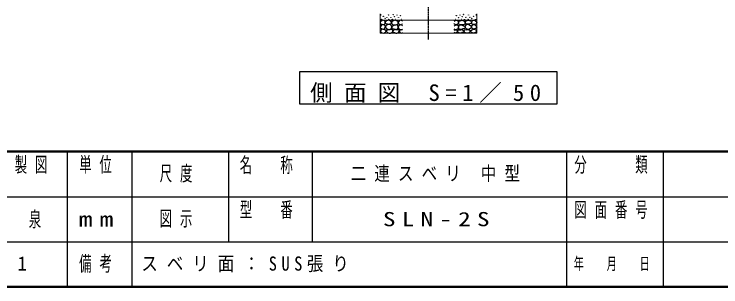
# Model space of a CAD drawing. Units: millimetres, scale not verified, with parts at other scales. Extents: x -19538 to 12, y -3090 to 13350.
# Drawn here: x -11037 to -5553, y 0 to 2118 of the extents above; entities that cross this region are included whole.
import ezdxf
from ezdxf.enums import TextEntityAlignment as Align

# ---------------------------------------------------------------- set-up
doc = ezdxf.new("R2010")
doc.units = ezdxf.units.MM
doc.linetypes.add('USER2', pattern=[6, 3, -1, 1, -1])
for name, color, linetype, lineweight in [('A3図枠', 7, 'Continuous', 25), ('線', 2, 'Continuous', 25), ('補助', 2, 'Continuous', 13)]:
    doc.layers.add(name, color=color, linetype=linetype, lineweight=lineweight)
doc.layers.add('図面プロファイル', color=7, linetype='Continuous')
doc.styles.add('ＭＳ ゴシック', font='')
doc.styles.get('ＭＳ ゴシック').set_extended_font_data('MS Gothic')

msp = doc.modelspace()

# ---------------------------------------------------------------- linework, layer by layer
at = {"layer": 'A3図枠', "lineweight": 50}
for p, q in [((-19250, 1050), (0, 1050)), ((-19250, 0), (0, 0))]:
    msp.add_line(p, q, dxfattribs=at)
at = {"layer": 'A3図枠', "color": 211}
for p, q in [((-10625, 1050), (-10625, 0)), ((-10125, 1050), (-10125, 350)), ((-9375, 1050), (-9375, 350)), ((-6750, 1050), (-6750, 0)), ((-9375, 700), (-3500, 700)), ((-12125, 350), (0, 350))]:
    msp.add_line(p, q, dxfattribs=at)
at = {"layer": 'A3図枠'}
for p, q in [((-8725, 1050), (-8725, 350)), ((-6000, 1050), (-6000, 0)), ((-12125, 700), (-9375, 700)), ((-10125, 350), (-10125, 0))]:
    msp.add_line(p, q, dxfattribs=at)
at = {"layer": '線', "color": 20, "linetype": 'USER2'}
msp.add_line((-7822.533, 1919.998), (-7822.533, 5669.998), dxfattribs=at)
at = {"layer": '線', "color": 7, "lineweight": 13}
for p, q in [((-8197.533, 2119.998), (-8197.533, 1969.998)), ((-7447.533, 1969.998), (-7447.533, 2119.998)), ((-8197.533, 2069.998), (-7447.533, 2069.998)), ((-8197.533, 1969.998), (-7447.533, 1969.998))]:
    msp.add_line(p, q, dxfattribs=at)
at = {"layer": '線'}
for points in [[(-8175.085, 2069.401), (-8181.547, 2066.86), (-8187.759, 2063.38), (-8193.617, 2059.343), (-8197.264, 2053.875), (-8196.252, 2046.293), (-8191.244, 2039.934), (-8184.379, 2037.344), (-8176.669, 2037.082), (-8169.057, 2037.687), (-8162.728, 2040.25), (-8158.975, 2045.536), (-8157.658, 2051.974), (-8158.506, 2057.18), (-8161.46, 2062.113), (-8167.62, 2066.941)], [(-8177.62, 2036.448), (-8182.949, 2033.656), (-8188.393, 2029.478), (-8194.841, 2022.658), (-8197.264, 2015.853), (-8193.637, 2011.026), (-8187.125, 2006.664), (-8180.488, 2002.377), (-8173.818, 2000.328), (-8166.173, 2002.774), (-8159.876, 2009.199), (-8156.77, 2017.477), (-8158.292, 2025.992), (-8166.45, 2033.243)], [(-8135.661, 2069.491), (-8140.565, 2068.874), (-8146.202, 2066.788), (-8154.173, 2061.001), (-8157.825, 2054.085), (-8156.95, 2050.122), (-8153.23, 2045.705), (-8143.739, 2040.933), (-8133.769, 2039.489), (-8126.418, 2039.316), (-8118.902, 2040.84), (-8111.304, 2045.455), (-8107.55, 2051.652), (-8108.52, 2056.305), (-8113.226, 2061.653), (-8123.895, 2067.859)], [(-8148.365, 2005.161), (-8135.776, 1998.305), (-8122.416, 1997.323), (-8112.133, 2004.777), (-8107.28, 2016.514), (-8109.56, 2027.291), (-8116.47, 2035.434), (-8125.295, 2038.868), (-8136.472, 2037.596), (-8150.226, 2029.542), (-8156.203, 2018.676), (-8153.568, 2011.482)], [(-8083.841, 2069.697), (-8089.102, 2067.468), (-8094.581, 2065.222), (-8100.736, 2062.996), (-8105.5, 2059.852), (-8107.398, 2055.461), (-8107.827, 2049.828), (-8107.532, 2043.7), (-8105.142, 2038.551), (-8097.777, 2035.682), (-8088.674, 2035.329), (-8081.391, 2034.745), (-8074.175, 2034.434), (-8066.067, 2035.814), (-8059.676, 2039.625), (-8056.977, 2045.291), (-8056.633, 2051.797), (-8058.222, 2057.51), (-8061.287, 2062), (-8064.69, 2064.487), (-8069.342, 2066.475), (-8076.519, 2068.654)], [(-8084.845, 2033.083), (-8090.339, 2030.29), (-8095.927, 2027.136), (-8102.122, 2023.528), (-8106.469, 2018.757), (-8107.459, 2013.229), (-8105.388, 2007.675), (-8098.67, 2003.916), (-8090.522, 2002.269), (-8084.104, 2000.107), (-8077.818, 1997.944), (-8071.447, 1996.917), (-8064.844, 1998.485), (-8058.666, 2005.717), (-8056.735, 2015.784), (-8058.443, 2024.289), (-8063.762, 2030.92), (-8073.834, 2034.206)], [(-7561.226, 2069.697), (-7555.965, 2067.468), (-7550.486, 2065.222), (-7544.331, 2062.996), (-7539.567, 2059.852), (-7537.669, 2055.461), (-7537.24, 2049.828), (-7537.535, 2043.7), (-7539.925, 2038.551), (-7547.29, 2035.682), (-7556.393, 2035.329), (-7563.676, 2034.745), (-7570.892, 2034.434), (-7579, 2035.814), (-7585.391, 2039.625), (-7588.09, 2045.291), (-7588.434, 2051.797), (-7586.845, 2057.51), (-7583.78, 2062), (-7580.377, 2064.487), (-7575.725, 2066.475), (-7568.548, 2068.654)], [(-7560.221, 2033.083), (-7554.728, 2030.29), (-7549.139, 2027.136), (-7542.945, 2023.528), (-7538.598, 2018.757), (-7537.608, 2013.229), (-7539.679, 2007.675), (-7546.397, 2003.916), (-7554.545, 2002.269), (-7560.963, 2000.107), (-7567.249, 1997.944), (-7573.62, 1996.917), (-7580.223, 1998.485), (-7586.401, 2005.717), (-7588.332, 2015.784), (-7586.624, 2024.289), (-7581.305, 2030.92), (-7571.233, 2034.206)], [(-7496.702, 2005.161), (-7509.291, 1998.305), (-7522.65, 1997.323), (-7532.934, 2004.777), (-7537.787, 2016.514), (-7535.506, 2027.291), (-7528.597, 2035.434), (-7519.772, 2038.868), (-7508.595, 2037.596), (-7494.841, 2029.542), (-7488.864, 2018.676), (-7491.499, 2011.482)], [(-7509.406, 2069.491), (-7504.502, 2068.874), (-7498.865, 2066.788), (-7490.893, 2061.001), (-7487.242, 2054.085), (-7488.117, 2050.122), (-7491.837, 2045.705), (-7501.328, 2040.933), (-7511.298, 2039.489), (-7518.649, 2039.316), (-7526.164, 2040.84), (-7533.763, 2045.455), (-7537.517, 2051.652), (-7536.547, 2056.305), (-7531.841, 2061.653), (-7521.172, 2067.859)], [(-7467.447, 2036.448), (-7462.118, 2033.656), (-7456.674, 2029.478), (-7450.226, 2022.658), (-7447.803, 2015.853), (-7451.43, 2011.026), (-7457.942, 2006.664), (-7464.579, 2002.377), (-7471.249, 2000.328), (-7478.894, 2002.774), (-7485.191, 2009.199), (-7488.297, 2017.477), (-7486.775, 2025.992), (-7478.617, 2033.243)], [(-7469.982, 2069.401), (-7463.52, 2066.86), (-7457.308, 2063.38), (-7451.45, 2059.343), (-7447.803, 2053.875), (-7448.815, 2046.293), (-7453.823, 2039.934), (-7460.688, 2037.344), (-7468.398, 2037.082), (-7476.01, 2037.687), (-7482.339, 2040.25), (-7486.092, 2045.536), (-7487.409, 2051.974), (-7486.561, 2057.18), (-7483.607, 2062.113), (-7477.447, 2066.941)], [(-8178.438, 2000.516), (-8189.758, 1994.496), (-8196.569, 1985.681), (-8188.083, 1974.412), (-8169.648, 1970.297), (-8155.294, 1976.408), (-8149.869, 1986.78), (-8160.65, 1995.889)], [(-8121.335, 1996.371), (-8128.87, 1996.998), (-8137.012, 1995.56), (-8145.94, 1991.503), (-8150.257, 1986.1), (-8147.57, 1981.418), (-8141.607, 1976.91), (-8135.129, 1973.067), (-8127.822, 1970.693), (-8115.974, 1970.927), (-8105.658, 1975.018), (-8100.955, 1979.825), (-8098.901, 1985.559), (-8099.96, 1990.708), (-8104.036, 1995.29), (-8112.434, 1997.83)], [(-8079.029, 1998.204), (-8087.497, 1994.609), (-8094.435, 1989.825), (-8097.459, 1987.309), (-8099.301, 1983.878), (-8095.335, 1978.389), (-8085.516, 1974.148), (-8075.777, 1970.922), (-8066.595, 1970.364), (-8055.753, 1974.867), (-8049.026, 1982.527), (-8048.218, 1986.517), (-8049.567, 1990.906), (-8057.208, 1994.683), (-8066.865, 1995.501), (-8073.095, 1996.746)], [(-7566.038, 1998.204), (-7557.57, 1994.609), (-7550.631, 1989.825), (-7547.607, 1987.309), (-7545.766, 1983.878), (-7549.731, 1978.389), (-7559.551, 1974.148), (-7569.29, 1970.922), (-7578.472, 1970.364), (-7589.314, 1974.867), (-7596.041, 1982.527), (-7596.849, 1986.517), (-7595.5, 1990.906), (-7587.859, 1994.683), (-7578.201, 1995.501), (-7571.972, 1996.746)], [(-7523.732, 1996.371), (-7516.197, 1996.998), (-7508.055, 1995.56), (-7499.127, 1991.503), (-7494.81, 1986.1), (-7497.497, 1981.418), (-7503.46, 1976.91), (-7509.938, 1973.067), (-7517.245, 1970.693), (-7529.093, 1970.927), (-7539.409, 1975.018), (-7544.112, 1979.825), (-7546.166, 1985.559), (-7545.107, 1990.708), (-7541.031, 1995.29), (-7532.632, 1997.83)], [(-7466.628, 2000.516), (-7455.309, 1994.496), (-7448.498, 1985.681), (-7456.984, 1974.412), (-7475.419, 1970.297), (-7489.773, 1976.408), (-7495.198, 1986.78), (-7484.417, 1995.889)]]:
    msp.add_lwpolyline(points, close=True, dxfattribs=at)
for points in [[(-8022.533, 2063.297), (-8030.96, 2068.153), (-8039.643, 2069.634), (-8045.263, 2067.946), (-8050.416, 2064.248), (-8054.888, 2058.939), (-8056.753, 2052.208), (-8053.085, 2043.437), (-8045.03, 2036.999), (-8036.731, 2034.62), (-8029.504, 2035.731), (-8025.454, 2039.107), (-8022.533, 2043.653)], [(-8022.85, 2027.177), (-8029.991, 2032.639), (-8038.059, 2035.098), (-8044.764, 2033.873), (-8050.733, 2030.028), (-8055.125, 2024.247), (-8056.753, 2017.037), (-8054.089, 2008.429), (-8047.881, 2001.512), (-8040.242, 1997.64), (-8032.673, 1996.759), (-8027.519, 1998.198), (-8022.85, 2000.878)], [(-7622.533, 2063.297), (-7614.107, 2068.153), (-7605.424, 2069.634), (-7599.804, 2067.946), (-7594.651, 2064.248), (-7590.179, 2058.939), (-7588.314, 2052.208), (-7591.982, 2043.437), (-7600.037, 2036.999), (-7608.336, 2034.62), (-7615.563, 2035.731), (-7619.613, 2039.107), (-7622.533, 2043.653)], [(-7622.217, 2027.177), (-7615.076, 2032.639), (-7607.008, 2035.098), (-7600.302, 2033.873), (-7594.334, 2030.028), (-7589.941, 2024.247), (-7588.314, 2017.037), (-7590.978, 2008.429), (-7597.186, 2001.512), (-7604.825, 1997.64), (-7612.394, 1996.759), (-7617.548, 1998.198), (-7622.217, 2000.878)], [(-8022.533, 1992.64), (-8028.552, 1995.959), (-8035.841, 1996.759), (-8044.558, 1992.425), (-8048.832, 1985.669), (-8048.22, 1981.999), (-8045.347, 1977.748), (-8038.184, 1972.277), (-8030.772, 1970.461), (-8026.475, 1971.512), (-8022.533, 1973.629)], [(-7622.533, 1992.64), (-7616.515, 1995.959), (-7609.226, 1996.759), (-7600.509, 1992.425), (-7596.235, 1985.669), (-7596.847, 1981.999), (-7599.72, 1977.748), (-7606.883, 1972.277), (-7614.295, 1970.461), (-7618.592, 1971.512), (-7622.533, 1973.629)]]:
    msp.add_lwpolyline(points, dxfattribs=at)
for centre in [(-8190.927, 2112.175), (-8171.916, 2100.769), (-8158.926, 2083.976), (-8144.984, 2093.481), (-8133.578, 2109.957), (-8114.037, 2093.547), (-8095.117, 2114.09), (-8085.116, 2097.061), (-8067.006, 2109.495), (-8054.843, 2090.844), (-8038.625, 2105.17), (-7606.442, 2105.17), (-7590.224, 2090.844), (-7578.061, 2109.495), (-7559.951, 2097.061), (-7549.95, 2114.09), (-7531.03, 2093.547), (-7511.489, 2109.957), (-7500.083, 2093.481), (-7486.141, 2083.976), (-7473.151, 2100.769), (-7454.14, 2112.175), (-8187.759, 2077.322), (-8130.092, 2076.371), (-8102.415, 2076.519), (-8080.25, 2075.978), (-8033.219, 2075.978), (-7611.848, 2075.978), (-7564.816, 2075.978), (-7542.652, 2076.519), (-7514.975, 2076.371), (-7457.308, 2077.322)]:
    msp.add_circle(centre, 1, dxfattribs=at)
at = {"layer": '補助', "lineweight": 25}
msp.add_lwpolyline([(-8822.533, 1670), (-8822.533, 1420), (-6822.533, 1420), (-6822.533, 1670)], close=True, dxfattribs=at)

# ---------------------------------------------------------------- texts
at = {"layer": 'A3図枠', "color": 4, "style": 'ＭＳ ゴシック'}
for s, insert, char_height, attachment_point in [('\\T1.64;\\W0.6;製図', (-10875, 1008.333), 117.3, 2), ('\\T1.64;\\W0.6;単位', (-10375, 1008.333), 117.3, 2), ('\\T1.64;\\W0.6;名\u3000称', (-9050, 1005.138), 117.3, 2), ('\\T1.64;\\W0.6;分\u3000\u3000類', (-6375, 1008.333), 117.3, 2), ('\\T1.64;\\W0.6;尺度', (-9750, 875), 117.3, 5), ('\\T1.64;\\W0.6;型\u3000番', (-9050, 658.333), 117.3, 2), ('\\T1.64;\\W0.6;図面番号', (-6375, 658.333), 117.3, 2), ('\\T1.5;\\W1.35;mm', (-10375, 525), 117.3, 5), ('\\T1.64;\\W0.6;図示', (-9750, 525), 117.3, 5), ('\\T1.64;\\W0.6;備考', (-10375, 175), 117.3, 5), ('\\T1.64;\\W0.6;年\u3000月\u3000日', (-6375, 175), 95.31, 5)]:
    msp.add_mtext(s, dxfattribs=dict(at, insert=insert, char_height=char_height, attachment_point=attachment_point))
at = {"layer": '図面プロファイル', "style": 'ＭＳ ゴシック', "width": 0.6}
msp.add_text('泉', height=117.3, dxfattribs=at).set_placement((-10875, 525), align=Align.MIDDLE_CENTER)
at = {"layer": '図面プロファイル', "char_height": 110, "style": 'ＭＳ ゴシック'}
for s, insert, attachment_point in [('\\T1.53;\\W0.8;二連スベリ\\~中型', (-7737.5, 875), 5), ('\\T1.5;\\W1.3;SLN-2S', (-7737.5, 525), 5), ('\\T1.5;1／1', (-11125, 175), 5), ('\\T1.55;\\W0.85;スベリ面：SUS張り', (-10050, 175), 4)]:
    msp.add_mtext(s, dxfattribs=dict(at, insert=insert, attachment_point=attachment_point))
at = {"layer": '補助', "insert": (-7822.533, 1428.333), "char_height": 128.3, "attachment_point": 8, "style": 'ＭＳ ゴシック'}
msp.add_mtext('\\T1.5;側面図\\~S=1／50', dxfattribs=at)

doc.saveas('drawing.dxf')
